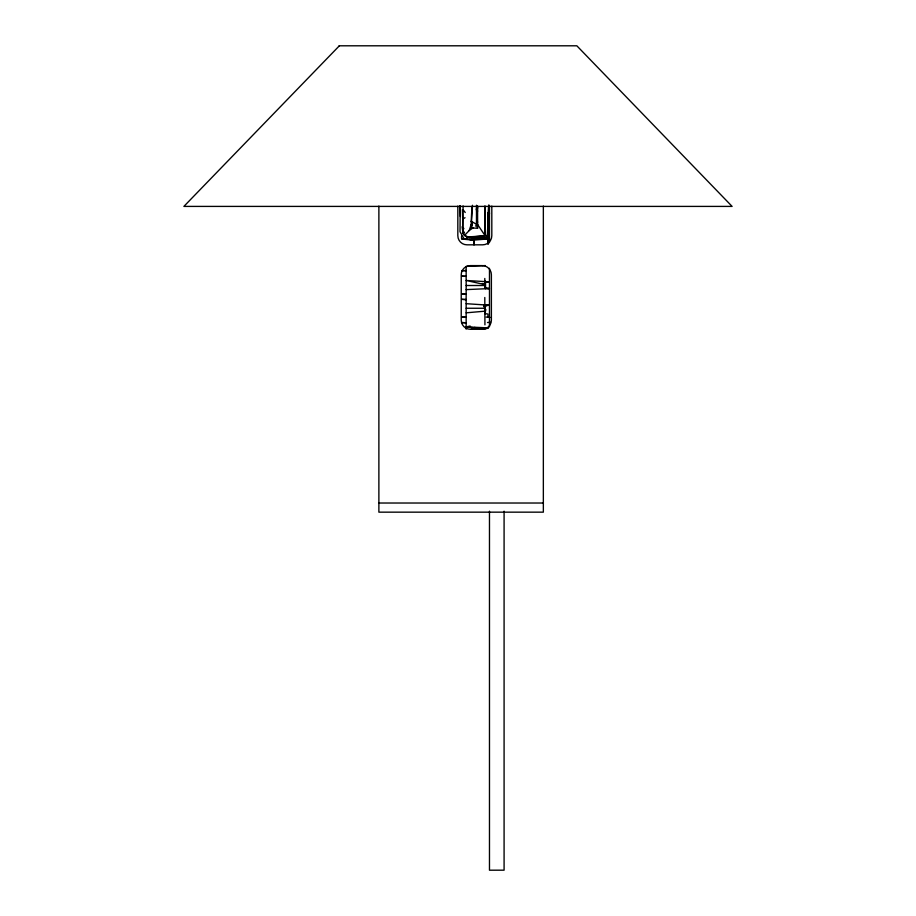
<?xml version="1.0" encoding="UTF-8"?>
<svg xmlns="http://www.w3.org/2000/svg" width="916" height="916" viewBox="0 0 916 916"><rect width="100%" height="100%" fill="white"/><g stroke="black" fill="none" stroke-linecap="round" stroke-linejoin="round"><path stroke-width="1.37" d="M472.45 205.276L471.19 227.889L477.591 228.267L476.48 224.225L476.48 205.241M460.221 206.237L460.027 231.714L464.355 239.282L470.263 239.855L487.827 239.145L480.98 238.366M460.027 205.825L460.324 216.497M485.411 281.246L485.411 288.563M471.912 237.107L466.759 237.038L462.74 233.053L463.095 205.951M488.56 206.753L487.885 237.29L478.106 238.916M484.93 324.837L484.793 297.494M461.55 236.133L461.584 238.79L464.355 239.282L487.232 237.588L488.766 204.944M471.935 206.982L471.19 221.786L472.106 224.535L471.19 227.889M471.19 221.329L476.48 224.225L477.591 221.786L476.675 224.535L476.675 221.786L477.591 224.535L484.129 234.244L488.835 237.107L488.835 207.417M487.564 237.828L488.835 221.558L487.77 212.947L489.476 212.947M473.996 236.775L484.621 235.893L485.022 231.977M476.469 209.146L477.133 205.791L477.591 207.165L476.469 209.146L476.675 211.275L477.591 208.527L476.469 209.146L477.591 211.275L476.675 208.527L477.591 207.165M485.114 313.776L485.606 309.665L484.793 307.261M473.961 240.519L473.961 241.24M488.045 244.4L487.759 239.236L470.011 237.107M473.961 243.095L473.961 241.194M484.999 313.043L485.606 309.665L484.793 309.654M474.053 241.709L473.961 242.877M469.942 237.542L464.412 235.515L469.187 230.58L472.106 221.786L471.751 226.241L471.19 224.535M473.961 241.057L473.961 240.358M463.851 228.37L462.683 230.706L462.74 233.053M484.163 308.085L485.617 305.818M339.355 45.8L183.898 206.409L732.102 206.409L576.84 45.8L339.16 45.8M484.621 235.893L484.953 205.951L484.908 235.801L466.759 237.038M469.187 230.58L473.389 227.557M475.484 226.046L477.591 224.535L476.48 224.225M464.412 235.515L462.683 230.706L462.683 219.05L465.03 217.722M471.133 329.107L474.854 327.378M481.095 236.855L485.011 235.561M464.355 239.282L466.588 238.584M488.217 281.773L484.793 282.54L489.362 281.853L466.152 280.479L484.793 284.59L482.308 283.502M488.217 328.18L484.793 328.947L466.152 326.897L470.148 326.016M483.9 305.807L489.362 305.062L484.793 305.738L489.362 305.234L466.152 303.688M472.713 239.534L470.011 239.855L487.827 239.145M479.892 238.149L483.888 237.725M487.518 322.524L490.255 322.272M466.152 312.825L485.388 311.142M463.301 270.701L466.152 270.529L461.882 270.735M485.262 265.571L466.152 266.419L466.152 329.153M466.152 289.616L489.362 288.586L484.793 287.567L484.793 278.453M488.377 221.558L487.873 212.981M466.152 285.506L484.793 285.506M486.797 288.563L489.476 288.563M466.152 308.257L484.793 308.257M378.88 503.021L543.348 503.021M461.584 238.79L467.057 238.836M477.992 238.927L487.759 239.236M466.152 326.897L487.999 327.859M461.882 276.163L466.152 276.369L461.882 276.117M461.882 299.372L466.152 299.578L461.882 299.326M461.882 322.581L466.152 322.787L461.882 322.524M486.156 317.062L490.255 317.44M469.084 237.107L471.935 237.393M480.465 238.274L487.564 238.996M485.56 313.673L487.953 314.039L487.965 316.89M484.793 306.608L483.877 306.001L484.793 306.94L484.186 305.039M485.972 236.717L487.232 237.588M464.515 232.538L462.683 230.706L462.168 226.744M463.542 210.302L465.225 212.478M460.233 210.84L459.947 205.619M462.408 209.661L462.683 219.05M485.148 281.281L485.205 288.551M488.514 235.298L488.526 243.587M543.348 206.089L543.348 512.159L378.88 512.159L378.88 206.089M504.086 511.197L504.086 870.177L489.476 870.2L489.476 511.197M491.812 206.111L491.812 235.687A9.137 9.137 0 0 1 482.675 244.824L466.965 244.824A9.137 9.137 0 0 1 457.828 235.687L457.828 206.111M489.476 205.47L489.476 242.614M489.476 268.331L489.476 326.897M488.594 239.568L488.594 241.584M485.457 281.246L485.457 288.563M477.591 206.043L477.591 228.267M474.007 239.442L474.007 244.973L474.03 239.442M466.152 293.727L461.882 293.99L466.152 293.727M466.152 316.936L461.882 317.188L466.152 316.936M482.251 265.606L470.366 265.606A9.137 9.137 0 0 0 461.229 274.743L461.229 320.153A9.137 9.137 0 0 0 470.366 329.291L482.251 329.291A9.137 9.137 0 0 0 491.388 320.153L491.388 274.743A9.137 9.137 0 0 0 482.251 265.606M489.476 213.714L487.701 213.646L489.476 213.714"/></g></svg>
